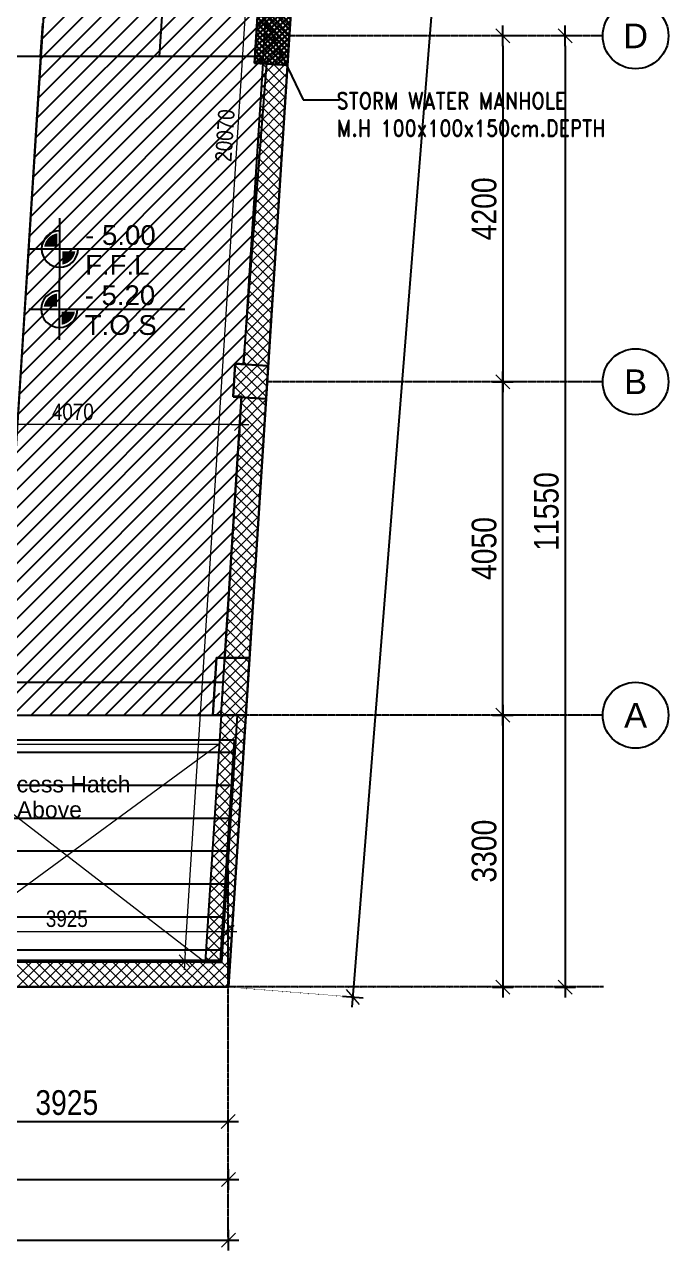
# Model space of a CAD drawing. Header units: inches. Extents: x 676944 to 1044153, y 326920 to 502369.
# Drawn here: x 746095 to 753921, y 363411 to 378298 of the extents above; entities that cross this region are included whole.
import ezdxf
from ezdxf.enums import TextEntityAlignment as Align

# ---------------------------------------------------------------- set-up
doc = ezdxf.new("R2010")
doc.units = ezdxf.units.IN
doc.header["$MEASUREMENT"] = 0
for name, pattern in [('CENTER', [50.8, 31.75, -6.35, 6.35, -6.35]), ('DASHED', [19.05, 12.7, -6.35]), ('DOT2', [3.175, 0, -3.175]), ('HIDDEN', [9.525, 6.35, -3.175])]:
    doc.linetypes.add(name, pattern=pattern)
doc.layers.add('A-DIMENSION', color=7, linetype='Continuous', lineweight=9)
doc.layers.add('A-LEVEL', color=181, linetype='Continuous', lineweight=9)
for name, color, linetype in [('Axis', 9, 'CENTER'), ('dim-axis', 15, 'Continuous'), ('Layer3', 3, 'DASHED'), ('LEVELS', 181, 'Continuous'), ('P-PIPE-DRA', 40, 'Continuous'), ('P-PIPE-DRA-TXT', 181, 'Continuous'), ('S-BEAM', 2, 'Continuous'), ('S-COL-1', 7, 'Continuous'), ('S-COL1-HT', 11, 'Continuous'), ('S-HAT', 45, 'Continuous'), ('S-WALL', 1, 'Continuous'), ('THN', 1, 'Continuous')]:
    doc.layers.add(name, color=color, linetype=linetype)
doc.styles.add('ARIAL', font='ARIALN.TTF')
doc.styles.add('SS', font='romand.shx', dxfattribs={"width": 0.85, "height": 200})
doc.styles.get("Standard").update_dxf_attribs({"font": 'arial.ttf'})
doc.styles.add('style1', font='arial.ttf')
doc.dimstyles.new('DIM-100', dxfattribs={"dimscale": 150, "dimtxt": 2, "dimasz": 1, "dimexe": 0.75, "dimexo": 1, "dimgap": 0.5, "dimtad": 1, "dimdec": 0, "dimzin": 11, "dimdsep": 46, "dimtxsty": 'ARIAL', "dimblk": 'R', "dimcen": 2.5, "dimdle": 1, "dimclrd": 256, "dimclre": 256, "dimclrt": 256, "dimazin": 0, "dimtfac": 1, "dimtdec": 0, "dimtix": 1, "dimtmove": 2, "dimatfit": 3, "dimldrblk": 'R', "dimtolj": 1, "dimtzin": 3, "dimlwd": -1, "dimlwe": 13, "dimarcsym": 0})
doc.dimstyles.new('ELSAYED', dxfattribs={"dimtxt": 250, "dimasz": 180, "dimexe": 0, "dimexo": 0, "dimgap": 0.025, "dimtad": 1, "dimlfac": 0.001, "dimzin": 0, "dimdsep": 46, "dimtxsty": 'SS', "dimcen": 0, "dimdle": 0.02, "dimclrd": 1, "dimclre": 1, "dimclrt": 1, "dimadec": 0, "dimazin": 0, "dimtfac": 1, "dimtix": 1, "dimtmove": 2, "dimatfit": 1, "dimfxl": 0, "dimtolj": 1, "dimtzin": 0, "dimlwe": -1, "dimarcsym": 0})
doc.dimstyles.get("Standard").update_dxf_attribs({"dimtxt": 0.18, "dimasz": 0.18, "dimexe": 0.18, "dimexo": 0.0625, "dimgap": 0.09, "dimtad": 0, "dimtih": 1, "dimtoh": 1, "dimdec": 4, "dimzin": 0, "dimdsep": 46, "dimtxsty": 'Standard', "dimcen": 0.09, "dimadec": 0, "dimazin": 0, "dimtfac": 1, "dimtdec": 4, "dimtofl": 0, "dimtmove": 0, "dimatfit": 3, "dimfxl": 1, "dimtolj": 1, "dimtzin": 0, "dimarcsym": 0})
pattern_1 = [(45, (500265.86, -209134.585), (-66.29126, 66.29126), []), (135, (500265.86, -209134.585), (-66.29126, -66.29126), [])]

# ---------------------------------------------------------------- blocks, each defined once
blk = doc.blocks.new('R')
for p, q in [((-1.05, 0), (1.05, 0)), ((0, -1.05), (0, 1.05))]:
    blk.add_line(p, q)
at = {"color": 4, "lineweight": 13}
blk.add_line((-0.71, -0.71), (0.71, 0.71), dxfattribs=at)
blk = doc.blocks.new('*D461')
at = {"layer": 'A-DIMENSION', "color": 254, "linetype": 'DOT2', "lineweight": 13, "transparency": 16777216}
for p, q in [((553659, 206192), (553659, 206108)), ((557728, 206192), (557728, 206108))]:
    blk.add_line(p, q, dxfattribs=at)
at = {"layer": 'A-DIMENSION', "color": 254, "transparency": 16777216}
blk.add_line((557628, 206183), (553759, 206183), dxfattribs=at)
at = {"layer": 'Defpoints', "color": 0, "transparency": 16777216}
for p in [(553659, 206292), (557728, 206292), (553659, 206183)]:
    blk.add_point(p, dxfattribs=at)
at = {"layer": 'A-DIMENSION', "color": 254, "transparency": 16777216, "xscale": 100, "yscale": 100, "zscale": 100}
for p, rotation in [((553659, 206183), 179.9999999999968), ((557728, 206183), 359.9999999999968)]:
    blk.add_blockref('R', p, dxfattribs=dict(at, rotation=rotation))
at = {"layer": 'A-DIMENSION', "color": 254, "transparency": 16777216, "insert": (555694, 206336), "char_height": 200, "attachment_point": 5, "style": 'ARIAL'}
blk.add_mtext('\\A1;4070', dxfattribs=at)
blk = doc.blocks.new('level')
at = {"layer": 'LEVELS'}
for points in [[(42.7, 3.7), (22.8, 3.7, -0.325023), (42.7, 23.7)], [(70.2, -3.7), (50.2, -3.7), (50.2, -23.7, 0.325023)]]:
    blk.add_hatch(color=256, dxfattribs=at).paths.add_polyline_path(points)
for p, q in [((46.5, -46.5), (46.5, 46.5)), ((0, 0), (236.9, 0))]:
    blk.add_line(p, q, dxfattribs=at)
blk.add_arc((46.5, 0), 27.7, 90, 0, dxfattribs=at)
at = {"layer": 'LEVELS', "style": 'style1', "flags": 8}
for tag, p in [('+0.00', (85, 6.1)), ('F.F.L', (85, -39.1))]:
    blk.add_attdef(tag, p, '', height=30, dxfattribs=at)
blk = doc.blocks.new('*D433')
at = {"layer": 'A-DIMENSION', "color": 254, "linetype": 'DOT2', "lineweight": 13, "transparency": 16777216}
for p, q in [((553659, 200128), (553659, 200103)), ((557584, 199452), (557584, 200103))]:
    blk.add_line(p, q, dxfattribs=at)
at = {"layer": 'A-DIMENSION', "color": 254, "transparency": 16777216}
blk.add_line((553759, 200028), (557484, 200028), dxfattribs=at)
at = {"layer": 'Defpoints', "color": 0, "transparency": 16777216}
for p in [(553659, 200028), (557584, 200028), (557584, 199352)]:
    blk.add_point(p, dxfattribs=at)
at = {"layer": 'A-DIMENSION', "color": 254, "transparency": 16777216, "xscale": 100, "yscale": 100, "zscale": 100, "rotation": 180}
blk.add_blockref('R', (553659, 200028), dxfattribs=at)
at = {"layer": 'A-DIMENSION', "color": 254, "transparency": 16777216, "xscale": 100, "yscale": 100, "zscale": 100}
blk.add_blockref('R', (557584, 200028), dxfattribs=at)
at = {"layer": 'A-DIMENSION', "color": 254, "transparency": 16777216, "insert": (555621, 200180), "char_height": 200, "attachment_point": 5, "style": 'ARIAL'}
blk.add_mtext('\\A1;3925', dxfattribs=at)
blk = doc.blocks.new('*D515')
at = {"layer": 'A-DIMENSION', "color": 254, "transparency": 16777216}
blk.add_line((557060, 199767), (558331, 219596), dxfattribs=at)
at = {"layer": 'A-DIMENSION', "color": 254, "linetype": 'DOT2', "lineweight": 13, "transparency": 16777216}
for p, q in [((558487, 219687), (558262, 219701)), ((557203, 199658), (556978, 199672))]:
    blk.add_line(p, q, dxfattribs=at)
at = {"layer": 'Defpoints', "color": 0, "transparency": 16777216}
for p in [(558337, 219696), (558587, 219680), (557303, 199651)]:
    blk.add_point(p, dxfattribs=at)
at = {"layer": 'A-DIMENSION', "color": 254, "transparency": 16777216, "xscale": 100, "yscale": 100, "zscale": 100}
for p, rotation in [((558337, 219696), 86.33149765879534), ((557053, 199667), 266.3314976587953)]:
    blk.add_blockref('R', p, dxfattribs=dict(at, rotation=rotation))
at = {"layer": 'A-DIMENSION', "color": 254, "transparency": 16777216, "insert": (557543, 209692), "char_height": 200, "attachment_point": 5, "rotation": 86.3315, "style": 'ARIAL'}
blk.add_mtext('\\A1;20070', dxfattribs=at)
blk = doc.blocks.new('*D353')
at = {"layer": 'Defpoints', "color": 0, "transparency": 16777216}
for p in [(255757, 426487), (255757, 414937), (255757, 414937)]:
    blk.add_point(p, dxfattribs=at)
at = {"layer": 'dim-axis', "linetype": 'DOT2', "lineweight": 13, "transparency": 16777216}
for p, q in [((255607, 426487), (255645, 426487)), ((255607, 414937), (255645, 414937))]:
    blk.add_line(p, q, dxfattribs=at)
at = {"layer": 'dim-axis', "transparency": 16777216}
blk.add_line((255757, 426367), (255757, 415057), dxfattribs=at)
at = {"layer": 'dim-axis', "transparency": 16777216, "xscale": 120, "yscale": 120, "zscale": 120}
for p, rotation in [((255757, 426487), 90), ((255757, 414937), 270)]:
    blk.add_blockref('R', p, dxfattribs=dict(at, rotation=rotation))
at = {"layer": 'dim-axis', "transparency": 16777216, "insert": (255529, 420712), "char_height": 300, "attachment_point": 5, "rotation": 90, "style": 'ARIAL'}
blk.add_mtext('\\A1;11550', dxfattribs=at)
blk = doc.blocks.new('*D359')
at = {"layer": 'Defpoints', "color": 0, "transparency": 16777216}
for p in [(251664, 412600), (203739, 412524), (251664, 412524)]:
    blk.add_point(p, dxfattribs=at)
at = {"layer": 'dim-axis', "linetype": 'DOT2', "lineweight": 13, "transparency": 16777216}
for p, q in [((203739, 412674), (203739, 412712)), ((251664, 412674), (251664, 412712))]:
    blk.add_line(p, q, dxfattribs=at)
at = {"layer": 'dim-axis', "transparency": 16777216}
blk.add_line((203859, 412600), (251544, 412600), dxfattribs=at)
at = {"layer": 'dim-axis', "transparency": 16777216, "xscale": 120, "yscale": 120, "zscale": 120, "rotation": 180}
blk.add_blockref('R', (203739, 412600), dxfattribs=at)
at = {"layer": 'dim-axis', "transparency": 16777216, "xscale": 120, "yscale": 120, "zscale": 120}
blk.add_blockref('R', (251664, 412600), dxfattribs=at)
at = {"layer": 'dim-axis', "transparency": 16777216, "insert": (227701, 412828), "char_height": 300, "attachment_point": 5, "style": 'ARIAL'}
blk.add_mtext('\\A1;47925', dxfattribs=at)
blk = doc.blocks.new('*D360')
at = {"layer": 'Defpoints', "color": 0, "transparency": 16777216}
for p in [(251664, 411864), (201546, 411788), (251664, 411788)]:
    blk.add_point(p, dxfattribs=at)
at = {"layer": 'dim-axis', "linetype": 'DOT2', "lineweight": 13, "transparency": 16777216}
for p, q in [((201546, 411938), (201546, 411976)), ((251664, 411938), (251664, 411976))]:
    blk.add_line(p, q, dxfattribs=at)
at = {"layer": 'dim-axis', "transparency": 16777216}
blk.add_line((201666, 411864), (251544, 411864), dxfattribs=at)
at = {"layer": 'dim-axis', "transparency": 16777216, "xscale": 120, "yscale": 120, "zscale": 120, "rotation": 180}
blk.add_blockref('R', (201546, 411864), dxfattribs=at)
at = {"layer": 'dim-axis', "transparency": 16777216, "xscale": 120, "yscale": 120, "zscale": 120}
blk.add_blockref('R', (251664, 411864), dxfattribs=at)
at = {"layer": 'dim-axis', "transparency": 16777216, "insert": (226605, 412092), "char_height": 300, "attachment_point": 5, "style": 'ARIAL'}
blk.add_mtext('\\A1;50118', dxfattribs=at)
blk = doc.blocks.new('*D153')
at = {"layer": 'Defpoints', "color": 0, "transparency": 16777216}
for p in [(253905, 442848), (251664, 414937), (253175, 414816)]:
    blk.add_point(p, dxfattribs=at)
at = {"layer": 'dim-axis', "linetype": 'DOT2', "lineweight": 13, "transparency": 16777216}
for p, q in [((254054, 442836), (255527, 442718)), ((251814, 414925), (253287, 414807))]:
    blk.add_line(p, q, dxfattribs=at)
at = {"layer": 'dim-axis', "transparency": 16777216}
blk.add_line((255405, 442607), (253184, 414936), dxfattribs=at)
at = {"layer": 'dim-axis', "transparency": 16777216, "xscale": 120, "yscale": 120, "zscale": 120}
for p, rotation in [((255415, 442727), 85.410651128382), ((253175, 414816), 265.410651128382)]:
    blk.add_blockref('R', p, dxfattribs=dict(at, rotation=rotation))
at = {"layer": 'dim-axis', "transparency": 16777216, "insert": (254067, 428790), "char_height": 300, "attachment_point": 5, "rotation": 85.4107, "style": 'ARIAL'}
blk.add_mtext('\\A1;28000', dxfattribs=at)
blk = doc.blocks.new('*D369')
at = {"layer": 'Defpoints', "color": 0, "transparency": 16777216}
for p in [(254290, 426487), (254290, 422287), (255001, 422287)]:
    blk.add_point(p, dxfattribs=at)
at = {"layer": 'dim-axis', "linetype": 'DOT2', "lineweight": 13, "transparency": 16777216}
for p, q in [((254440, 426487), (255114, 426487)), ((254440, 422287), (255114, 422287))]:
    blk.add_line(p, q, dxfattribs=at)
at = {"layer": 'dim-axis', "transparency": 16777216}
blk.add_line((255001, 426367), (255001, 422407), dxfattribs=at)
at = {"layer": 'dim-axis', "transparency": 16777216, "xscale": 120, "yscale": 120, "zscale": 120}
for p, rotation in [((255001, 426487), 90), ((255001, 422287), 270)]:
    blk.add_blockref('R', p, dxfattribs=dict(at, rotation=rotation))
at = {"layer": 'dim-axis', "transparency": 16777216, "insert": (254773, 424387), "char_height": 300, "attachment_point": 5, "rotation": 90, "style": 'ARIAL'}
blk.add_mtext('\\A1;4200', dxfattribs=at)
blk = doc.blocks.new('*D370')
at = {"layer": 'Defpoints', "color": 0, "transparency": 16777216}
for p in [(254290, 422287), (255001, 422287), (254290, 418237)]:
    blk.add_point(p, dxfattribs=at)
at = {"layer": 'dim-axis', "linetype": 'DOT2', "lineweight": 13, "transparency": 16777216}
for p, q in [((254440, 422287), (255114, 422287)), ((254440, 418237), (255114, 418237))]:
    blk.add_line(p, q, dxfattribs=at)
at = {"layer": 'dim-axis', "transparency": 16777216}
blk.add_line((255001, 418357), (255001, 422167), dxfattribs=at)
at = {"layer": 'dim-axis', "transparency": 16777216, "xscale": 120, "yscale": 120, "zscale": 120}
for p, rotation in [((255001, 422287), 90), ((255001, 418237), 270)]:
    blk.add_blockref('R', p, dxfattribs=dict(at, rotation=rotation))
at = {"layer": 'dim-axis', "transparency": 16777216, "insert": (254773, 420262), "char_height": 300, "attachment_point": 5, "rotation": 90, "style": 'ARIAL'}
blk.add_mtext('\\A1;4050', dxfattribs=at)
blk = doc.blocks.new('*D371')
at = {"layer": 'Defpoints', "color": 0, "transparency": 16777216}
for p in [(254290, 418237), (251531, 414937), (255001, 414937)]:
    blk.add_point(p, dxfattribs=at)
at = {"layer": 'dim-axis', "linetype": 'DOT2', "lineweight": 13, "transparency": 16777216}
for p, q in [((254440, 418237), (255114, 418237)), ((251681, 414937), (255114, 414937))]:
    blk.add_line(p, q, dxfattribs=at)
at = {"layer": 'dim-axis', "transparency": 16777216}
blk.add_line((255001, 418117), (255001, 415057), dxfattribs=at)
at = {"layer": 'dim-axis', "transparency": 16777216, "xscale": 120, "yscale": 120, "zscale": 120}
for p, rotation in [((255001, 418237), 90), ((255001, 414937), 270)]:
    blk.add_blockref('R', p, dxfattribs=dict(at, rotation=rotation))
at = {"layer": 'dim-axis', "transparency": 16777216, "insert": (254773, 416587), "char_height": 300, "attachment_point": 5, "rotation": 90, "style": 'ARIAL'}
blk.add_mtext('\\A1;3300', dxfattribs=at)
blk = doc.blocks.new('*D375')
at = {"layer": 'Defpoints', "color": 0, "transparency": 16777216}
for p in [(251663, 414937), (247739, 414252), (251663, 413303)]:
    blk.add_point(p, dxfattribs=at)
at = {"layer": 'dim-axis', "linetype": 'DOT2', "lineweight": 13, "transparency": 16777216}
for p, q in [((251663, 414787), (251663, 413191)), ((247739, 414102), (247739, 413191))]:
    blk.add_line(p, q, dxfattribs=at)
at = {"layer": 'dim-axis', "transparency": 16777216}
blk.add_line((247859, 413303), (251543, 413303), dxfattribs=at)
at = {"layer": 'dim-axis', "transparency": 16777216, "xscale": 120, "yscale": 120, "zscale": 120, "rotation": 180}
blk.add_blockref('R', (247739, 413303), dxfattribs=at)
at = {"layer": 'dim-axis', "transparency": 16777216, "xscale": 120, "yscale": 120, "zscale": 120}
blk.add_blockref('R', (251663, 413303), dxfattribs=at)
at = {"layer": 'dim-axis', "transparency": 16777216, "insert": (249701, 413532), "char_height": 300, "attachment_point": 5, "style": 'ARIAL'}
blk.add_mtext('\\A1;3925', dxfattribs=at)
blk = doc.blocks.new('SDFGBS')
at = {"layer": 'A-DIMENSION'}
h = blk.add_hatch(dxfattribs=at)
h.set_pattern_fill('ANSI37', color=254, scale=750)
h.set_pattern_definition(pattern_1)
h.paths.add_polyline_path([(558003.2, 210572.4), (558302.5, 210553.2), (558347.3, 211251.7), (558048, 211270.9)])
h = blk.add_hatch(dxfattribs=at)
h.set_pattern_fill('ANSI37', color=254, scale=750)
h.set_pattern_definition([(45, (500264.61, -209142.55), (-66.29126, 66.29126), []), (135, (500264.61, -209142.55), (-66.29126, -66.29126), [])])
h.paths.add_polyline_path([(557642.3, 206520.5), (558041.5, 206494.9), (558067.1, 206894.1), (557667.9, 206919.7)])
h = blk.add_hatch(dxfattribs=at)
h.set_pattern_fill('ANSI37', color=254, scale=750)
h.set_pattern_definition(pattern_1)
h.paths.add_polyline_path([(557494.5, 202652.4), (557795.8, 202652.4), (557840.6, 203351), (557540, 203351)])
at = {"layer": 'A-DIMENSION', "color": 254}
for p, q in [((558028.8, 210976.4), (558029.1, 210976.7)), ((558019.7, 210834.7), (558020, 210835)), ((558026.3, 210932.4), (558026, 210932.7)), ((558010.3, 210683.2), (558010, 210683.5)), ((558010.6, 210693.1), (558010.9, 210693.3)), ((558018.3, 210807.8), (558018, 210808.1)), ((557983.4, 210268.1), (558270.5, 210555.2)), ((557992.5, 210409.7), (558145.9, 210563.2)), ((558001.6, 210551.4), (558021.3, 210571.2)), ((558284.5, 210276.4), (558002, 210558.9)), ((558292.5, 210401), (558129.2, 210564.3)), ((558300.5, 210525.6), (558270.9, 210555.2)), ((557974.3, 210126.4), (558295.5, 210447.6)), ((558276.6, 210151.8), (557994, 210434.3)), ((557965.2, 209984.7), (558286.4, 210305.9)), ((558268.6, 210027.2), (557986.1, 210309.7)), ((557956.1, 209843.1), (558277.4, 210164.3)), ((558260.6, 209902.6), (557978.1, 210185.1)), ((557947.1, 209701.4), (558268.3, 210022.6)), ((558244.6, 209653.4), (557962.1, 209935.9)), ((558252.6, 209778), (557970.1, 210060.5)), ((557938, 209559.7), (558259.2, 209880.9)), ((558236.6, 209528.8), (557954.1, 209811.3)), ((557928.9, 209418.1), (558250.1, 209739.3)), ((558228.6, 209404.2), (557946.1, 209686.7)), ((557919.8, 209276.4), (558241, 209597.6)), ((558220.6, 209279.6), (557938.1, 209562.1)), ((557910.7, 209134.7), (558231.9, 209456)), ((558212.6, 209155), (557930.1, 209437.6)), ((557901.6, 208993.1), (558222.9, 209314.3)), ((558196.7, 208905.9), (557914.2, 209188.4)), ((558204.7, 209030.5), (557922.1, 209313)), ((557883.5, 208709.7), (558204.7, 209031)), ((557892.6, 208851.4), (558213.8, 209172.6)), ((558188.7, 208781.3), (557906.2, 209063.8)), ((557874.4, 208568.1), (558195.6, 208889.3)), ((558180.7, 208656.7), (557898.2, 208939.2)), ((557865.3, 208426.4), (558186.5, 208747.6)), ((558172.7, 208532.1), (557890.2, 208814.6)), ((557856.2, 208284.7), (558177.4, 208606)), ((558164.7, 208407.5), (557882.2, 208690)), ((557847.1, 208143.1), (558168.4, 208464.3)), ((558148.7, 208158.3), (557866.2, 208440.8)), ((558156.7, 208282.9), (557874.2, 208565.4)), ((557838.1, 208001.4), (558159.3, 208322.6)), ((558140.7, 208033.7), (557858.2, 208316.2)), ((557829, 207859.7), (558150.2, 208181)), ((558132.8, 207909.1), (557850.3, 208191.6)), ((557819.9, 207718.1), (558141.1, 208039.3)), ((558124.8, 207784.5), (557842.3, 208067)), ((557810.8, 207576.4), (558132, 207897.6)), ((558116.8, 207659.9), (557834.3, 207942.4)), ((557801.7, 207434.7), (558122.9, 207756)), ((558100.8, 207410.7), (557818.3, 207693.2)), ((558108.8, 207535.3), (557826.3, 207817.8)), ((557792.6, 207293.1), (558113.8, 207614.3)), ((558092.8, 207286.1), (557810.3, 207568.6)), ((557783.6, 207151.4), (558104.8, 207472.6)), ((558084.8, 207161.5), (557802.3, 207444)), ((557774.5, 207009.8), (558095.7, 207331)), ((558076.8, 207037), (557794.3, 207319.5)), ((558068.8, 206912.4), (557786.3, 207194.9)), ((557808, 206910.7), (558086.6, 207189.3)), ((557805.2, 206910.9), (557770.4, 206945.7)), ((557946.8, 206901.8), (557778.4, 207070.3)), ((557932.6, 206902.7), (558077.5, 207047.6)), ((557666.8, 206902.1), (557667.6, 206902.9)), ((557668.4, 206915.1), (557667.7, 206915.8)), ((558057.2, 206894.7), (558068.4, 206906)), ((557652.4, 206665.9), (557651.7, 206666.6)), ((557657.7, 206760.4), (557658.5, 206761.2)), ((557660.4, 206790.5), (557659.7, 206791.2)), ((557644.4, 206541.3), (557643.7, 206542)), ((557648.6, 206618.7), (557649.4, 206619.5)), ((557666.8, 206518.9), (557658.2, 206527.5)), ((557680.5, 206518), (557688.1, 206525.6)), ((557729.1, 206301.4), (557929.7, 206502.1)), ((557738.1, 206443.1), (557805.1, 206510)), ((558028.9, 206289.4), (557808.5, 206509.8)), ((558036.9, 206414), (557950.1, 206500.7)), ((557720, 206159.8), (558041.2, 206481)), ((558020.9, 206164.8), (557738.4, 206447.3)), ((557701.8, 205876.4), (558023, 206197.6)), ((557710.9, 206018.1), (558032.1, 206339.3)), ((558004.9, 205915.6), (557722.4, 206198.1)), ((558012.9, 206040.2), (557730.4, 206322.7)), ((557692.7, 205734.8), (558013.9, 206056)), ((557996.9, 205791), (557714.4, 206073.5)), ((557683.6, 205593.1), (558004.8, 205914.3)), ((557989, 205666.4), (557706.5, 205948.9)), ((557674.6, 205451.4), (557995.8, 205772.6)), ((557981, 205541.8), (557698.5, 205824.3)), ((557665.5, 205309.8), (557986.7, 205631)), ((557973, 205417.2), (557690.5, 205699.7)), ((557656.4, 205168.1), (557977.6, 205489.3)), ((557965, 205292.6), (557682.5, 205575.1)), ((557647.3, 205026.4), (557968.5, 205347.6)), ((557949, 205043.5), (557666.5, 205326)), ((557957, 205168), (557674.5, 205450.5)), ((557638.2, 204884.8), (557959.4, 205206)), ((557941, 204918.9), (557658.5, 205201.4)), ((557629.1, 204743.1), (557950.3, 205064.3)), ((557933, 204794.3), (557650.5, 205076.8)), ((557620.1, 204601.4), (557941.3, 204922.6)), ((557925, 204669.7), (557642.5, 204952.2)), ((557611, 204459.8), (557932.2, 204781)), ((557917.1, 204545.1), (557634.6, 204827.6)), ((557601.9, 204318.1), (557923.1, 204639.3)), ((557901.1, 204295.9), (557618.6, 204578.4)), ((557909.1, 204420.5), (557626.6, 204703)), ((557592.8, 204176.4), (557914, 204497.6)), ((557893.1, 204171.3), (557610.6, 204453.8)), ((557583.7, 204034.8), (557904.9, 204356)), ((557885.1, 204046.7), (557602.6, 204329.2)), ((557574.6, 203893.1), (557895.8, 204214.3)), ((557877.1, 203922.1), (557594.6, 204204.6)), ((557565.6, 203751.4), (557886.8, 204072.6)), ((557869.1, 203797.5), (557586.6, 204080)), ((557556.5, 203609.8), (557877.7, 203931)), ((557853.1, 203548.3), (557570.6, 203830.8)), ((557861.1, 203672.9), (557578.6, 203955.4)), ((557547.4, 203468.1), (557868.6, 203789.3)), ((557845.2, 203423.7), (557562.7, 203706.2)), ((557785.3, 203351), (557554.7, 203581.6)), ((557562.9, 203351), (557859.5, 203647.6)), ((557652.7, 203351), (557546.7, 203457)), ((557695.4, 203351), (557850.4, 203506)), ((557538.3, 203326.4), (557538.4, 203326.5)), ((557538.8, 203332.4), (557538.7, 203332.5)), ((557828, 203351), (557841.3, 203364.3)), ((557522.8, 203083.2), (557522.7, 203083.3)), ((557529.2, 203184.8), (557529.3, 203184.8)), ((557530.8, 203207.8), (557530.7, 203207.9)), ((557514.8, 202958.6), (557514.7, 202958.7)), ((557520.1, 203043.1), (557520.2, 203043.2)), ((557506.8, 202834.1), (557506.7, 202834.1)), ((557511.1, 202901.4), (557511.1, 202901.5)), ((557474.7, 202334.8), (557792.4, 202652.4)), ((557483.8, 202476.4), (557659.8, 202652.4)), ((557492.9, 202618.1), (557527.2, 202652.4)), ((557498.8, 202709.5), (557498.7, 202709.5)), ((557502, 202759.8), (557502, 202759.8)), ((557781.2, 202427), (557555.8, 202652.4)), ((557789.2, 202551.6), (557688.4, 202652.4)), ((557465.6, 202193.1), (557786.8, 202514.3)), ((557773.3, 202302.4), (557490.8, 202584.9)), ((557456.6, 202051.4), (557777.8, 202372.7)), ((557757.3, 202053.2), (557474.8, 202335.7)), ((557765.3, 202177.8), (557482.8, 202460.3)), ((557472.1, 202302.4), (553859.4, 199652.4)), ((553859.4, 202302.4), (557302.7, 199652.4)), ((557447.5, 201909.8), (557768.7, 202231)), ((557749.3, 201928.6), (557466.8, 202211.1)), ((557438.4, 201768.1), (557759.6, 202089.3)), ((557741.3, 201804), (557458.8, 202086.5)), ((557429.3, 201626.4), (557750.5, 201947.7)), ((557733.3, 201679.4), (557450.8, 201961.9)), ((557420.2, 201484.8), (557741.4, 201806)), ((557725.3, 201554.8), (557442.8, 201837.3)), ((557411.1, 201343.1), (557732.3, 201664.3)), ((557709.3, 201305.6), (557426.8, 201588.1)), ((557717.3, 201430.2), (557434.8, 201712.7)), ((557402.1, 201201.4), (557723.3, 201522.7)), ((557701.4, 201181), (557418.9, 201463.5)), ((557393, 201059.8), (557714.2, 201381)), ((557693.4, 201056.5), (557410.9, 201339)), ((557383.9, 200918.1), (557705.1, 201239.3)), ((557685.4, 200931.9), (557402.9, 201214.4)), ((557374.8, 200776.5), (557696, 201097.7)), ((557677.4, 200807.3), (557394.9, 201089.8)), ((557365.7, 200634.8), (557686.9, 200956)), ((557661.4, 200558.1), (557378.9, 200840.6)), ((557669.4, 200682.7), (557386.9, 200965.2)), ((557356.6, 200493.1), (557677.8, 200814.3)), ((557653.4, 200433.5), (557370.9, 200716)), ((557347.6, 200351.5), (557668.8, 200672.7)), ((557645.4, 200308.9), (557362.9, 200591.4)), ((557338.5, 200209.8), (557659.7, 200531)), ((557637.5, 200184.3), (557354.9, 200466.8)), ((557320.3, 199926.5), (557641.5, 200247.7)), ((557329.4, 200068.1), (557650.6, 200389.3)), ((557629.5, 200059.7), (557347, 200342.2)), ((557311.2, 199784.8), (557632.4, 200106)), ((557613.5, 199810.5), (557331, 200093)), ((557621.5, 199935.1), (557339, 200217.6)), ((557011.4, 199352.4), (557623.3, 199964.3)), ((557605.5, 199685.9), (557323, 199968.4)), ((557144, 199352.4), (557614.3, 199822.7)), ((557597.5, 199561.3), (557315, 199843.8)), ((555154.8, 199352.4), (554854.8, 199652.4)), ((554890.1, 199352.4), (555190.1, 199652.4)), ((555287.3, 199352.4), (554987.3, 199652.4)), ((555022.7, 199352.4), (555322.7, 199652.4)), ((555419.9, 199352.4), (555119.9, 199652.4)), ((555155.3, 199352.4), (555455.3, 199652.4)), ((555552.5, 199352.4), (555252.5, 199652.4)), ((555287.9, 199352.4), (555587.9, 199652.4)), ((555685.1, 199352.4), (555385.1, 199652.4)), ((555420.5, 199352.4), (555720.5, 199652.4)), ((555817.7, 199352.4), (555517.7, 199652.4)), ((555553, 199352.4), (555853, 199652.4)), ((555950.2, 199352.4), (555650.2, 199652.4)), ((555685.6, 199352.4), (555985.6, 199652.4)), ((556082.8, 199352.4), (555782.8, 199652.4)), ((555818.2, 199352.4), (556118.2, 199652.4)), ((556215.4, 199352.4), (555915.4, 199652.4)), ((555950.8, 199352.4), (556250.8, 199652.4)), ((556348, 199352.4), (556048, 199652.4)), ((556083.4, 199352.4), (556383.4, 199652.4)), ((556480.6, 199352.4), (556180.6, 199652.4)), ((556215.9, 199352.4), (556515.9, 199652.4)), ((556613.2, 199352.4), (556313.2, 199652.4)), ((556348.5, 199352.4), (556648.5, 199652.4)), ((556745.7, 199352.4), (556445.7, 199652.4)), ((556481.1, 199352.4), (556781.1, 199652.4)), ((556878.3, 199352.4), (556578.3, 199652.4)), ((556613.7, 199352.4), (556913.7, 199652.4)), ((557010.9, 199352.4), (556710.9, 199652.4)), ((556746.3, 199352.4), (557046.3, 199652.4)), ((557143.5, 199352.4), (556843.5, 199652.4)), ((556878.9, 199352.4), (557178.9, 199652.4)), ((557276.1, 199352.4), (556976.1, 199652.4)), ((557408.7, 199352.4), (557108.7, 199652.4)), ((557541.2, 199352.4), (557241.2, 199652.4)), ((557276.6, 199352.4), (557605.2, 199681)), ((557589.5, 199436.7), (557307, 199719.2)), ((557409.2, 199352.4), (557596.1, 199539.3)), ((557541.8, 199352.4), (557587, 199397.7))]:
    blk.add_line(p, q, dxfattribs=at)
for points in [[(558003.2, 210572.4), (558302.5, 210553.2), (558347.3, 211251.7), (558048, 211270.9)], [(557642.3, 206520.5), (558041.5, 206494.9), (558067.1, 206894.1), (557667.9, 206919.7)], [(557494.5, 202652.4), (557795.8, 202652.4), (557840.6, 203351), (557540, 203351)], [(557472.1, 202302.4), (557302.7, 199652.4), (553859.4, 199652.4), (553859.4, 202302.4)]]:
    blk.add_lwpolyline(points, close=True, dxfattribs=at)
for points in [[(557768.3, 206913.2), (558002.9, 210572.4)], [(557540, 203351), (557742.7, 206514)], [(553859.4, 199652.4), (557302.7, 199652.4), (557495.1, 202652.4)]]:
    blk.add_lwpolyline(points, dxfattribs=at)
at = {"layer": 'S-WALL', "color": 254}
blk.add_lwpolyline([(509749.2, 234378), (509749.2, 234378), (507454.1, 199352.4), (557584.1, 199352.4), (559375.7, 227295.1), (545410.2, 229288.3)], dxfattribs=at)
at = {"layer": 'A-DIMENSION', "color": 254}
ref = blk.add_blockref('level', (555164, 208314.9), dxfattribs=dict(at, xscale=7.999999999999999, yscale=7.999999999999999, zscale=7.999999999999999))
ref.add_attrib('+0.00', '- 5.00', (555843.8, 208363.9), dxfattribs={"layer": 'A-LEVEL', "height": 240, "style": 'style1'})
ref.add_attrib('F.F.L', 'F.F.L', (555843.8, 208001.9), dxfattribs={"layer": 'A-LEVEL', "height": 240, "style": 'style1'})
ref = blk.add_blockref('level', (555158.6, 207584.1), dxfattribs=dict(at, xscale=7.999999999999999, yscale=7.999999999999999, zscale=7.999999999999999))
ref.add_attrib('+0.00', '- 5.20', (555838.4, 207633.1), dxfattribs={"layer": 'A-LEVEL', "height": 240, "style": 'style1'})
ref.add_attrib('F.F.L', 'T.O.S', (555838.4, 207271.1), dxfattribs={"layer": 'A-LEVEL', "height": 240, "style": 'style1'})
at = {"layer": 'A-DIMENSION', "color": 254, "style": 'style1'}
for s, p in [('Access Hatch', (554685.8, 201715.6)), ('Above', (555012.9, 201405))]:
    blk.add_text(s, height=200, dxfattribs=at).set_placement(p)
at = {"layer": 'A-DIMENSION', "color": 254}
for p1, p2, distance, picture, middle in [((557302.7, 199651.4), (558586.9, 219680.2), 250.1, '*D515', (557543.4, 209691.6)), ((557728.5, 206292.4), (553658.7, 206292.4), 108.9, '*D461', (555693.6, 206335.6))]:
    dim = blk.add_aligned_dim(p1=p1, p2=p2, distance=distance, dimstyle='Standard', override={"dimscale": 100, "dimtxt": 2, "dimasz": 1, "dimexe": 0.75, "dimexo": 1, "dimgap": 0.5, "dimtad": 1, "dimtih": 0, "dimtoh": 0, "dimdec": 0, "dimzin": 3, "dimtxsty": 'ARIAL', "dimblk": 'R', "dimcen": 2.5, "dimdle": 1, "dimclrd": 254, "dimclre": 254, "dimclrt": 254, "dimadec": 2, "dimtdec": 0, "dimtix": 1, "dimtofl": 1, "dimtmove": 2, "dimldrblk": 'R', "dimfxl": 2.5, "dimtzin": 3, "dimlwd": 65535, "dimlwe": 13}, dxfattribs=at)
    dim.commit()
    dim.dimension.update_dxf_attribs({"geometry": picture, "text_midpoint": middle})
dim = blk.add_linear_dim(base=(557584.1, 200028.4), p1=(553658.7, 200028.4), p2=(557584.1, 199352.4), dimstyle='Standard', override={"dimscale": 100, "dimtxt": 2, "dimasz": 1, "dimexe": 0.75, "dimexo": 1, "dimgap": 0.5, "dimtad": 1, "dimtih": 0, "dimtoh": 0, "dimdec": 0, "dimzin": 3, "dimtxsty": 'ARIAL', "dimblk": 'R', "dimcen": 2.5, "dimdle": 1, "dimclrd": 254, "dimclre": 254, "dimclrt": 254, "dimadec": 2, "dimtdec": 0, "dimtix": 1, "dimtofl": 1, "dimtmove": 2, "dimldrblk": 'R', "dimfxl": 2.5, "dimtzin": 3, "dimlwd": 65535, "dimlwe": 13}, dxfattribs=at)
dim.commit()
dim.dimension.update_dxf_attribs({"geometry": '*D433', "text_midpoint": (555621.4, 200180.5)})
blk = doc.blocks.new('FSDRHGT')
at = {"layer": 'Axis', "ltscale": 0.5}
for p, q in [((256212.7, 426487.4), (252404.7, 426487.4)), ((256212.7, 422287.4), (252135.4, 422287.4)), ((256212.7, 418237.4), (251875.7, 418237.4)), ((251663.5, 411900.8), (251663.5, 416374.9)), ((256224.4, 414937.4), (250517.8, 414937.4))]:
    blk.add_line(p, q, dxfattribs=at)
at = {"layer": 'Axis', "linetype": 'Continuous'}
for centre in [(256612.7, 426487.4), (256612.7, 422287.4), (256612.7, 418237.4)]:
    blk.add_circle(centre, 400, dxfattribs=at)
at = {"layer": 'S-WALL', "color": 7}
blk.add_lwpolyline([(201534.1, 414937.4), (251664.1, 414937.4), (253455.7, 442880.1), (203829.2, 449963)], close=True, dxfattribs=at)
at = {"layer": 'Axis', "linetype": 'Continuous', "style": 'style1'}
for s, p in [('D', (256612.7, 426487.4)), ('B', (256612.7, 422287.4)), ('A', (256612.7, 418237.4))]:
    blk.add_text(s, height=300, dxfattribs=at).set_placement(p, align=Align.MIDDLE)
at = {"layer": 'dim-axis', "color": 3}
for p1, p2, distance, picture, middle in [((253904.5, 442848), (251664.1, 414937.4), 1515.3, '*D153', (254067.3, 428789.7)), ((255757.3, 426487.4), (255757.3, 414937.4), 0, '*D353', (255529.2, 420712.4)), ((203738.7, 412524.1), (251664.1, 412524.1), 75.8, '*D359', (227701.4, 412828)), ((201546, 411787.8), (251664.1, 411787.8), 75.8, '*D360', (226605.1, 412091.7))]:
    dim = blk.add_aligned_dim(p1=p1, p2=p2, distance=distance, dimstyle='DIM-100', override={"dimasz": 0.8}, dxfattribs=at)
    dim.commit()
    dim.dimension.update_dxf_attribs({"geometry": picture, "text_midpoint": middle})
for base, p1, p2, angle, picture, middle in [((255001, 422287.4), (254290.1, 426487.4), (254290.1, 422287.4), 90, '*D369', (254772.9, 424387.4)), ((255001, 422287.4), (254290.1, 418237.4), (254290.1, 422287.4), 270, '*D370', (254772.9, 420262.4)), ((255001, 414937.4), (254290.1, 418237.4), (251530.8, 414937.4), 90, '*D371', (254772.9, 416587.4)), ((251663.5, 413303.4), (247738.7, 414251.6), (251663.5, 414937.4), 180, '*D375', (249701.1, 413531.6))]:
    dim = blk.add_linear_dim(base=base, p1=p1, p2=p2, angle=angle, dimstyle='DIM-100', override={"dimasz": 0.8}, dxfattribs=at)
    dim.commit()
    dim.dimension.update_dxf_attribs({"geometry": picture, "text_midpoint": middle})
blk = doc.blocks.new('CEILING PLAN')
at = {"layer": 'S-COL1-HT', "lineweight": 30}
h = blk.add_hatch(dxfattribs=at)
h.set_pattern_fill('ANSI37', color=254, scale=15, angle=-3.67)
h.set_pattern_definition([(41.330017, (520091.817, 476471.64), (-31.45132, 35.762482), []), (131.330017, (520091.817, 476471.64), (-35.762482, -31.45132), [])])
h.paths.add_polyline_path([(437247, 463143), (437646, 463117), (437691, 463815), (437291, 463841)])
at = {"layer": 'S-HAT'}
h = blk.add_hatch(dxfattribs=at)
h.set_pattern_fill('ANSI31', color=254, scale=50, style=0)
h.set_pattern_definition([(45, (393264, 521461.99), (-112.2532, 112.2532), [])])
h.paths.add_polyline_path([(436418, 465254), (437484, 465186), (437662, 468150), (437618, 468152), (437641, 468502), (437740, 468495), (437988, 472350), (437888, 472356), (437910, 472706), (437960, 472702), (438185, 476200), (438257, 476554), (438158, 476560), (438161, 476612), (435528, 476987), (434133, 455223), (436839, 455223), (436816, 455646), (436865, 455623), (437087, 459093), (436987, 459099), (437013, 459498), (437113, 459492), (437397, 463140), (437347, 463143), (437414, 464189), (436354, 464257)])
h = blk.add_hatch(dxfattribs=at)
h.set_pattern_fill('_USER', color=254, scale=400, pattern_type=0)
h.set_pattern_definition([(0, (393264, 521462), (0, 400), [])])
h.paths.add_polyline_path([(436828, 452243), (437000, 454923), (433203, 454923), (433203, 452243)])
at = {"layer": 'Layer3', "color": 254, "linetype": 'HIDDEN'}
blk.add_line((433243, 454923), (436820, 454923), dxfattribs=at)
at = {"layer": 'S-BEAM', "color": 254, "linetype": 'ByBlock'}
for p, q in [((436237, 465567, 0), (436087, 463223, 0)), ((437352, 463223), (433103, 463223)), ((434646, 463223), (434133, 455223))]:
    blk.add_line(p, q, dxfattribs=at)
at = {"layer": 'S-BEAM', "color": 254}
for p, q in [((434646, 463223), (434672, 463623)), ((433278, 455623), (436865, 455623)), ((387315, 455223), (436839, 455223))]:
    blk.add_line(p, q, dxfattribs=at)
blk.add_lwpolyline([(436647, 452223), (436847, 452223), (437039, 455223)], dxfattribs=at)
at = {"layer": 'S-COL-1', "color": 254, "lineweight": 30}
for points in [[(437646, 463117), (437691, 463815), (437291, 463841), (437247, 463143)], [(436987, 459091), (437386, 459066), (437412, 459465), (437012, 459490)], [(437140, 455223), (437184, 455922), (436784, 455922), (436739, 455223)]]:
    blk.add_lwpolyline(points, close=True, dxfattribs=at)
at = {"layer": 'S-HAT', "color": 254}
blk.add_lwpolyline([(435528, 476987), (434133, 455223), (436839, 455223), (436885, 455941), (436885, 455941), (437087, 459093), (436987, 459099), (437013, 459498), (437113, 459492), (437397, 463140), (437347, 463143), (437392, 463842)], dxfattribs=at)
at = {"layer": 'S-WALL', "color": 254}
blk.add_lwpolyline([(436928, 451923), (386799, 451923), (389094, 486949), (438720, 479866)], close=True, dxfattribs=at)
for points in [[(437347, 463143), (437113, 459492)], [(437087, 459093), (436885, 455941)], [(436839, 455223), (436647, 452223), (433203, 452223)]]:
    blk.add_lwpolyline(points, dxfattribs=at)
at = {"layer": 'THN', "color": 254}
blk.add_lwpolyline([(437000, 454923), (436828, 452243), (433203, 452243), (433203, 454923)], close=True, dxfattribs=at)
at = {"layer": 'P-PIPE-DRA-TXT', "color": 254, "style": 'SS', "width": 0.85}
for s, p in [('STORM WATER MANHOLE', (438244, 462585, 0)), ('M.H 100x100x150cm.DEPTH', (438247, 462252, 0))]:
    blk.add_text(s, height=200, dxfattribs=at).set_placement(p)
at = {"layer": 'P-PIPE-DRA', "color": 254}
blk.add_leader([(436967, 464518, 0), (437836, 462695, 0), (438277, 462695, 0)], dimstyle='ELSAYED', override={"dimtxt": 160, "dimgap": 0.09, "dimtad": 0, "dimfxl": 0}, dxfattribs=at)

msp = doc.modelspace()

# ---------------------------------------------------------------- block references
at = {"color": 4, "linetype": 'Continuous'}
for name, p in [('FSDRHGT', (496908.5, -48327)), ('CEILING PLAN', (311644.6, -85312.7)), ('SDFGBS', (190988.5, 167258))]:
    msp.add_blockref(name, p, dxfattribs=at)

doc.saveas('drawing.dxf')
